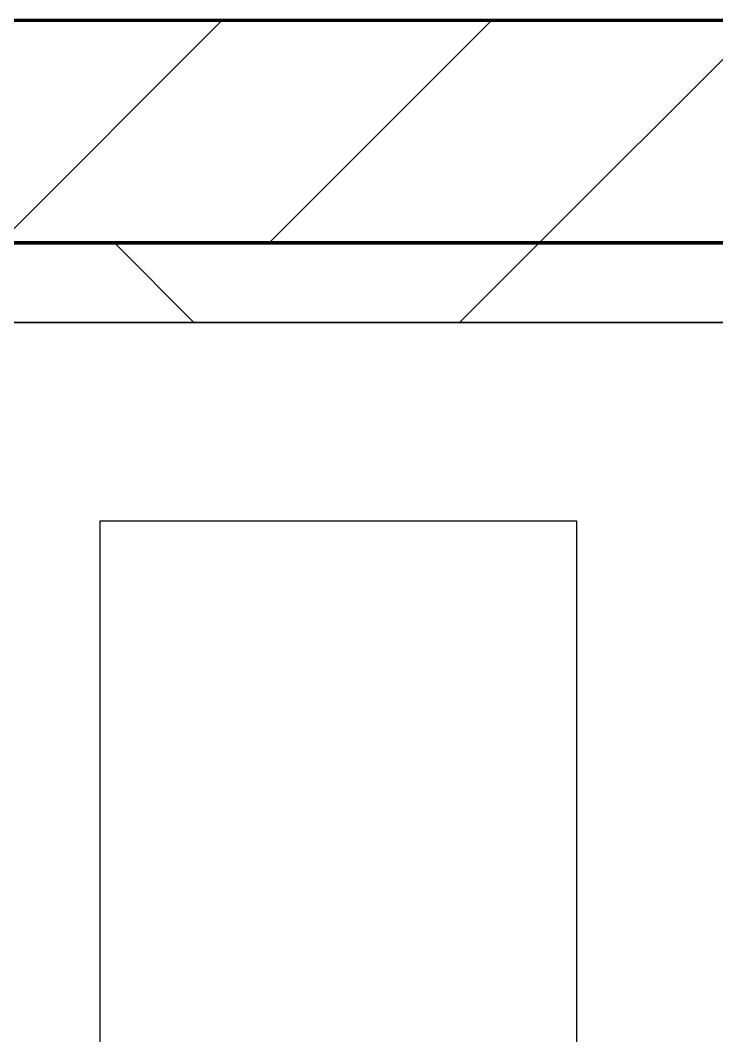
# Model space of a CAD drawing. Header units: millimetres. Extents: x -726012 to -647389, y -20772 to 18805.
# Drawn here: x -702774 to -702336, y 8120 to 8759 of the extents above; entities that cross this region are included whole.
import ezdxf
from ezdxf.xclip import XClip

# ---------------------------------------------------------------- set-up
doc = ezdxf.new("R2010")
doc.units = ezdxf.units.MM
doc.header["$XCLIPFRAME"] = 0
doc.layers.add('000 - WIPEOUT', color=250, linetype='Continuous')
doc.layers.add('A11_ALU.SOLID SHEET', color=2, linetype='Continuous')
for name, color, linetype, lineweight in [('A-GLAZ-CURT', 2, 'Continuous', 9), ('A-WALL', 5, 'Continuous', 35), ('A-WALL-FNSH', 2, 'Continuous', 35), ('A-WALL-PATT', 1, 'Continuous', 35)]:
    doc.layers.add(name, color=color, linetype=linetype, lineweight=lineweight)

# ---------------------------------------------------------------- blocks, each defined once
blk = doc.blocks.new('PPLS-PP19_Custom Tile Pattern - Custom Tile Pattern-V132-4233-01 ENLARGED MULTI-PURPOSE LEVEL - REFLECTED CEILING PLAN - SHEET 4')
at = {"layer": 'A-GLAZ-CURT'}
for p, q in [((-300, 0), (300, 0)), ((300, 0), (-300, 0)), ((230.06, 0), (300, 0)), ((-300, -50), (300, -50)), ((300, -50), (-300, -50))]:
    blk.add_line(p, q, dxfattribs=at)
for points, knots in [([(300, 0), (286.53, 0), (254.22, 0), (207.11, 0), (177.41, 0), (159.34, 0), (158.33, 0), (158.3, 0)], [-285.253232, -285.253232, -285.253232, -285.253232, -244.693688, -187.987675, -143.776725, -129.632772, -123.352749, -123.352749, -123.352749, -123.352749]), ([(171.51, 0), (176.48, 0), (193.23, 0), (201.73, 0), (208.81, 0), (213.9, 0), (240.69, 0), (258.72, 0), (266.56, 0)], [-7971.819559, -7971.819559, -7971.819559, -7971.819559, -7784.112253, -7606.717214, -7289.299508, -7042.621073, -6582.165592, -6123.442198, -6123.442198, -6123.442198, -6123.442198]), ([(267.15, 0), (266.23, 0), (251.15, 0), (230.43, 0), (219.94, 0), (219.02, 0)], [-11953.911442, -11953.911442, -11953.911442, -11953.911442, -11905.454923, -11162.864862, -10856.732305, -10856.732305, -10856.732305, -10856.732305]), ([(267.18, 0), (267.9, 0), (273.68, 0), (281.71, 0), (291.71, 0), (296.52, 0), (297.86, 0), (298.09, 0)], [-6111.359468, -6111.359468, -6111.359468, -6111.359468, -6068.460911, -5766.029927, -5566.724884, -5280.360606, -5199.253518, -5199.253518, -5199.253518, -5199.253518]), ([(284.76, 0), (284.76, 0), (285.09, 0), (287.47, 0), (293.59, 0), (297.76, 0), (300, 0)], [-4110.630118, -4110.630118, -4110.630118, -4110.630118, -4053.389046, -3959.664717, -3862.421465, -3746.95702, -3746.95702, -3746.95702, -3746.95702]), ([(297.38, 0), (295.84, 0), (291.62, 0), (285.38, 0), (284.87, 0)], [-4803.172655, -4803.172655, -4803.172655, -4803.172655, -4358.271401, -4143.037883, -4143.037883, -4143.037883, -4143.037883])]:
    blk.add_open_spline(points, degree=3, knots=knots, dxfattribs=at)
blk.add_open_spline([(300, 0), (289.47, 0), (278.79, 0), (268.16, 0)], degree=3, dxfattribs=at)
blk = doc.blocks.new('PPLS-PP19_Custom Tile Pattern - Custom Tile Pattern-V133-4233-01 ENLARGED MULTI-PURPOSE LEVEL - REFLECTED CEILING PLAN - SHEET 4')
at = {"layer": 'A-GLAZ-CURT'}
for p, q in [((-300, 0), (300, 0)), ((300, 0), (-300, 0)), ((-293.07, 0), (-275.75, 0)), ((-275.75, 0), (-293.07, 0)), ((-222.32, 0), (-205, 0)), ((-205, 0), (-222.32, 0)), ((-125.17, 0), (-127.64, 0)), ((-300, -50), (300, -50)), ((300, -50), (-300, -50))]:
    blk.add_line(p, q, dxfattribs=at)
at = {"layer": 'A-GLAZ-CURT', "flags": 128}
for points in [[(-300, 0), (-291.56, 0), (-283.3, 0), (-275.2, 0), (-267.26, 0), (-259.45, 0), (-251.77, 0), (-244.2, 0), (-236.74, 0), (-229.36, 0), (-222.06, 0), (-214.83, 0), (-207.71, 0), (-200.76, 0), (-194.02, 0), (-187.54, 0), (-181.38, 0), (-175.58, 0), (-170.25, 0), (-165.64, 0), (-162.01, 0), (-159.53, 0), (-157.46, 0), (-154.52, 0), (-149.42, 0), (-141.84, 0), (-132.81, 0), (-126.08, 0)], [(-196.37, 0), (-202.58, 0), (-209.04, 0), (-215.73, 0), (-222.63, 0), (-229.72, 0), (-236.97, 0), (-244.39, 0), (-251.96, 0), (-259.67, 0), (-267.51, 0), (-275.48, 0), (-283.55, 0), (-291.73, 0), (-300, 0)], [(-128.55, 0), (-134.16, 0), (-140.03, 0), (-145.5, 0), (-150.63, 0), (-155.53, 0), (-160.27, 0), (-164.95, 0), (-169.65, 0), (-174.47, 0), (-179.49, 0), (-184.81, 0), (-190.44, 0), (-196.18, 0)]]:
    blk.add_lwpolyline(points, dxfattribs=at)
at = {"layer": 'A-GLAZ-CURT'}
for points, knots in [([(-300, 0), (-284.65, 0), (-236.57, 0), (-174.61, 0), (-129.95, 0), (-110.8, 0), (-99.5, 0), (-91.46, 0)], [-5323.127839, -5323.127839, -5323.127839, -5323.127839, -4502.809032, -2700.551212, -1002.059161, -460.363443, 0, 0, 0, 0]), ([(-128.82, 0), (-130.8, 0), (-155.45, 0), (-202.69, 0), (-262.56, 0), (-294.48, 0), (-300, 0)], [-17314.152334, -17314.152334, -17314.152334, -17314.152334, -17136.203329, -15131.813646, -13729.592194, -13439.944408, -13439.944408, -13439.944408, -13439.944408]), ([(-137.88, 0), (-140.56, 0), (-147.66, 0), (-147.69, 0), (-158.72, 0), (-174.02, 0), (-185.59, 0), (-209.77, 0), (-232.01, 0), (-255.22, 0), (-262.59, 0), (-264.9, 0), (-265.4, 0)], [-3187.727384, -3187.727384, -3187.727384, -3187.727384, -2919.378265, -2477.344047, -2237.412286, -2029.680487, -1755.085331, -1400.429864, -858.079193, -543.655514, -208.940337, 0, 0, 0, 0]), ([(-258.6, 0), (-257.91, 0), (-254.26, 0), (-241.25, 0), (-225.99, 0), (-213.1, 0), (-203.82, 0), (-198.47, 0), (-196.19, 0)], [-5722.54675, -5722.54675, -5722.54675, -5722.54675, -5657.471696, -5413.335975, -5017.494783, -4832.723979, -4666.091899, -4537.26076, -4537.26076, -4537.26076, -4537.26076]), ([(-133.82, 0), (-135.51, 0), (-137.8, 0), (-149.31, 0), (-162.01, 0), (-177.91, 0), (-199.46, 0), (-216.65, 0), (-231.26, 0), (-233.46, 0), (-234, 0)], [-2731.647847, -2731.647847, -2731.647847, -2731.647847, -2418.507304, -2308.929706, -2113.765672, -1763.376603, -1422.553702, -978.033455, -846.069444, -682.911962, -682.911962, -682.911962, -682.911962]), ([(-233.49, 0), (-233.44, 0), (-232.38, 0), (-230.74, 0), (-225.3, 0), (-223.63, 0)], [-455.274641, -455.274641, -455.274641, -455.274641, -440.605512, -119.536984, 0, 0, 0, 0]), ([(-223.63, 0), (-219.39, 0), (-206.17, 0), (-188.58, 0), (-169.02, 0), (-152.12, 0), (-136.99, 0), (-129.85, 0), (-127.8, 0)], [-5463.295695, -5463.295695, -5463.295695, -5463.295695, -5161.076232, -4739.070012, -4465.409639, -4149.119819, -3839.893365, -3655.368286, -3655.368286, -3655.368286, -3655.368286]), ([(-195.9, 0), (-192.68, 0), (-183.52, 0), (-171.77, 0), (-158.7, 0), (-157.22, 0)], [-4531.949775, -4531.949775, -4531.949775, -4531.949775, -4349.945572, -4000.813434, -3840.635403, -3840.635403, -3840.635403, -3840.635403]), ([(-152.35, 0), (-151.03, 0), (-147.71, 0), (-143.57, 0), (-138.62, 0)], [-3494.978217, -3494.978217, -3494.978217, -3494.978217, -3371.022232, -3227.460399, -3227.460399, -3227.460399, -3227.460399]), ([(-127.99, 0), (-130.56, 0), (-137.15, 0), (-147.46, 0), (-150.03, 0), (-150.57, 0)], [-5691.037617, -5691.037617, -5691.037617, -5691.037617, -5508.838257, -5298.784692, -5196.16478, -5196.16478, -5196.16478, -5196.16478]), ([(-150.34, 0), (-150.07, 0), (-147.75, 0), (-142.6, 0), (-127.26, 0), (-107.3, 0), (-90.42, 0), (-75.26, 0), (-68.41, 0), (-65.12, 0), (-63.63, 0)], [-4948.728362, -4948.728362, -4948.728362, -4948.728362, -4883.323924, -4440.880425, -4054.690705, -3793.097032, -3402.597032, -3144.956779, -3050.982048, -2969.237017, -2969.237017, -2969.237017, -2969.237017]), ([(-60.22, 0), (-66.5, 0), (-81.6, 0), (-110.94, 0), (-130.52, 0), (-147.74, 0), (-149.07, 0)], [-7904.648407, -7904.648407, -7904.648407, -7904.648407, -7508.296369, -7004.680444, -6449.282163, -6277.220794, -6277.220794, -6277.220794, -6277.220794]), ([(-148.23, 0), (-146.94, 0), (-140.15, 0), (-137.28, 0), (-133.93, 0), (-128.78, 0), (-126.5, 0)], [-6162.058746, -6162.058746, -6162.058746, -6162.058746, -6017.569127, -5560.701257, -5364.112219, -5231.017328, -5231.017328, -5231.017328, -5231.017328]), ([(-128.7, 0), (-131.87, 0), (-139.57, 0), (-146.11, 0), (-146.95, 0)], [-910.741975, -910.741975, -910.741975, -910.741975, -741.901385, -489.130243, -489.130243, -489.130243, -489.130243]), ([(-146.69, 0), (-146.59, 0), (-145.49, 0), (-137.36, 0), (-130.96, 0), (-127.85, 0)], [-420.34245, -420.34245, -420.34245, -420.34245, -406.956646, -290.263673, -71.559404, -71.559404, -71.559404, -71.559404]), ([(-128.03, 0), (-131.77, 0), (-133.2, 0), (-134.09, 0), (-134.15, 0)], [-8527.094972, -8527.094972, -8527.094972, -8527.094972, -8266.114998, -8246.473386, -8246.473386, -8246.473386, -8246.473386]), ([(-134.15, 0), (-133.32, 0), (-131.69, 0), (-128.76, 0), (-128.21, 0)], [-7657.439573, -7657.439573, -7657.439573, -7657.439573, -7293.749979, -7215.664213, -7215.664213, -7215.664213, -7215.664213]), ([(-120.13, 0), (-120.14, 0), (-120.24, 0), (-121.3, 0), (-129.25, 0), (-133.82, 0)], [-2933.992132, -2933.992132, -2933.992132, -2933.992132, -2920.575025, -2840.280255, -2731.647847, -2731.647847, -2731.647847, -2731.647847]), ([(-127.89, 0), (-125.24, 0), (-115.85, 0), (-92.04, 0), (-74.02, 0), (-62.74, 0), (-60.36, 0), (-59.97, 0)], [-7201.299136, -7201.299136, -7201.299136, -7201.299136, -6839.55839, -6236.997189, -5713.340575, -5140.470607, -5006.787413, -5006.787413, -5006.787413, -5006.787413]), ([(-86.16, 0), (-91.37, 0), (-104.13, 0), (-119.02, 0), (-127.48, 0), (-127.86, 0)], [-1681.3698, -1681.3698, -1681.3698, -1681.3698, -1374.161226, -945.742622, -925.692442, -925.692442, -925.692442, -925.692442]), ([(-72.93, 0), (-75.51, 0), (-90.02, 0), (-110.21, 0), (-127.85, 0)], [-19442.345229, -19442.345229, -19442.345229, -19442.345229, -18935.241197, -17343.311761, -17343.311761, -17343.311761, -17343.311761]), ([(-118.78, 0), (-121.86, 0), (-124.37, 0), (-127.76, 0), (-127.84, 0)], [-5938.474035, -5938.474035, -5938.474035, -5938.474035, -5700.061948, -5694.59913, -5694.59913, -5694.59913, -5694.59913]), ([(-113.43, 0), (-113.44, 0), (-113.96, 0), (-119.73, 0), (-125.43, 0), (-127.03, 0), (-127.41, 0)], [-328.499627, -328.499627, -328.499627, -328.499627, -282.672656, -98.539552, -24.539552, 0, 0, 0, 0]), ([(-127.37, 0), (-125.74, 0), (-124.17, 0), (-123.43, 0), (-123.28, 0)], [-3642.19713, -3642.19713, -3642.19713, -3642.19713, -3488.92562, -3439.852845, -3439.852845, -3439.852845, -3439.852845]), ([(-126.5, 0), (-122.44, 0), (-108.71, 0), (-86.68, 0), (-63.44, 0), (-54.4, 0), (-48.53, 0), (-30.79, 0), (-18.03, 0), (2.14, 0), (8.23, 0), (8.89, 0)], [-5231.017328, -5231.017328, -5231.017328, -5231.017328, -4994.692869, -4542.524482, -4008.285538, -3689.699207, -3546.54457, -3315.260113, -2864.387349, -2439.246196, -2383.152633, -2383.152633, -2383.152633, -2383.152633]), ([(-125.15, 0), (-124.93, 0), (-121.96, 0), (-113.01, 0), (-98.9, 0), (-85.29, 0), (-71.67, 0), (-65.93, 0), (-65.07, 0)], [-3362.7396, -3362.7396, -3362.7396, -3362.7396, -3342.215224, -3074.362186, -2902.289527, -2605.247022, -2322.099534, -2241.8264, -2241.8264, -2241.8264, -2241.8264]), ([(-122.08, 0), (-122.01, 0), (-121.69, 0), (-121.2, 0), (-120.88, 0)], [-3136.336417, -3136.336417, -3136.336417, -3136.336417, -3110.304437, -3035.164275, -3035.164275, -3035.164275, -3035.164275]), ([(-59.5, 0), (-60.11, 0), (-65.99, 0), (-81.23, 0), (-99.51, 0), (-114.02, 0), (-117.28, 0), (-118.78, 0)], [-1097.38237, -1097.38237, -1097.38237, -1097.38237, -1060.00838, -740.068933, -229.489605, -116.330425, 0, 0, 0, 0]), ([(-117.74, 0), (-117.19, 0), (-114.78, 0), (-113.43, 0), (-113.43, 0)], [-821.249067, -821.249067, -821.249067, -821.249067, -394.672656, -330.879064, -330.879064, -330.879064, -330.879064]), ([(-36.62, 0), (-36.62, 0), (-40.35, 0), (-44.32, 0), (-58.97, 0), (-85.2, 0), (-107.61, 0), (-116.56, 0), (-117.56, 0)], [-4069.478503, -4069.478503, -4069.478503, -4069.478503, -3858.647035, -3538.256648, -2842.901703, -2193.204658, -1433.981041, -985.49888, -985.49888, -985.49888, -985.49888]), ([(-115.82, 0), (-114.96, 0), (-110.41, 0), (-96.78, 0), (-71.33, 0), (-42.53, 0), (-12.78, 0), (2.52, 0), (7.3, 0), (8.3, 0)], [-5724.064692, -5724.064692, -5724.064692, -5724.064692, -5430.283136, -5103.229623, -4799.173296, -4065.652676, -3589.737505, -3285.047089, -3166.503872, -3166.503872, -3166.503872, -3166.503872]), ([(8.96, 0), (8.81, 0), (7.42, 0), (2.57, 0), (-12.23, 0), (-25.64, 0), (-40, 0), (-56.24, 0), (-75.59, 0), (-94, 0), (-112.01, 0), (-114.94, 0), (-115.63, 0)], [-2904.475032, -2904.475032, -2904.475032, -2904.475032, -2882.788014, -2720.818881, -2518.50168, -2125.455881, -1792.521578, -1466.981642, -1208.454564, -789.402658, -501.969187, -243.577221, -243.577221, -243.577221, -243.577221]), ([(-91.46, 0), (-90.09, 0), (-84.7, 0), (-77.43, 0), (-72.73, 0), (-72.64, 0), (-72.64, 0)], [-19832.387487, -19832.387487, -19832.387487, -19832.387487, -19753.885894, -19541.04734, -19478.625389, -19471.062469, -19471.062469, -19471.062469, -19471.062469]), ([(-63.96, 0), (-64.13, 0), (-72.5, 0), (-80.63, 0), (-86.16, 0)], [-2171.769325, -2171.769325, -2171.769325, -2171.769325, -2007.031671, -1681.3698, -1681.3698, -1681.3698, -1681.3698]), ([(-59.53, 0), (-62.17, 0), (-71.82, 0), (-77.83, 0), (-82.66, 0), (-83.28, 0), (-83.28, 0)], [-2141.986309, -2141.986309, -2141.986309, -2141.986309, -2006.592567, -1646.621388, -1424.436217, -1393.971743, -1393.971743, -1393.971743, -1393.971743]), ([(-83.28, 0), (-83.28, 0), (-82.91, 0), (-76.14, 0), (-62.97, 0), (-48.14, 0), (-36.49, 0), (-33.57, 0), (-29.94, 0), (-28.57, 0)], [-1393.4169, -1393.4169, -1393.4169, -1393.4169, -1353.722004, -1274.333717, -1073.56893, -651.549973, -296.515819, -83.513472, 0, 0, 0, 0]), ([(-66.39, 0), (-66.39, 0), (-64.45, 0), (-61.65, 0), (-59.55, 0)], [-2493.31794, -2493.31794, -2493.31794, -2493.31794, -2315.303971, -2011.552953, -2011.552953, -2011.552953, -2011.552953]), ([(-59.72, 0), (-63.08, 0), (-66, 0), (-66.37, 0), (-66.38, 0)], [-2800.094109, -2800.094109, -2800.094109, -2800.094109, -2542.574734, -2498.224237, -2498.224237, -2498.224237, -2498.224237]), ([(-63.63, 0), (-61.49, 0), (-57.39, 0), (-54.49, 0), (-45.2, 0), (-40.79, 0), (-40.46, 0), (-40.44, 0)], [-2969.237017, -2969.237017, -2969.237017, -2969.237017, -2851.217951, -2734.127174, -2474.780881, -2410.990208, -2350.645972, -2350.645972, -2350.645972, -2350.645972]), ([(-26.75, 0), (-27.82, 0), (-36.18, 0), (-47.64, 0), (-57.09, 0), (-59.51, 0)], [-8718.362214, -8718.362214, -8718.362214, -8718.362214, -8532.293389, -8073.216054, -7919.62299, -7919.62299, -7919.62299, -7919.62299]), ([(-29.03, 0), (-33.97, 0), (-43.74, 0), (-53.79, 0), (-59.04, 0), (-59.38, 0)], [-2680.714891, -2680.714891, -2680.714891, -2680.714891, -2413.671296, -2161.752162, -2144.571912, -2144.571912, -2144.571912, -2144.571912]), ([(-59.27, 0), (-57.95, 0), (-49.94, 0), (-34.42, 0), (-29.82, 0), (-29.19, 0)], [-1998.57939, -1998.57939, -1998.57939, -1998.57939, -1809.437387, -963.711516, -666.19313, -666.19313, -666.19313, -666.19313]), ([(-58.83, 0), (-58.37, 0), (-57.29, 0), (-54.23, 0), (-46.33, 0), (-42.62, 0), (-41.76, 0)], [-4859.52896, -4859.52896, -4859.52896, -4859.52896, -4680.891996, -4469.85053, -4321.566175, -4270.495146, -4270.495146, -4270.495146, -4270.495146]), ([(-36.33, 0), (-36.43, 0), (-37.27, 0), (-45.02, 0), (-46.05, 0), (-54.03, 0), (-58.72, 0)], [-1855.773136, -1855.773136, -1855.773136, -1855.773136, -1810.870157, -1672.078046, -1405.135169, -1113.463882, -1113.463882, -1113.463882, -1113.463882]), ([(31.18, 0), (25.97, 0), (11.99, 0), (-16.92, 0), (-42.17, 0), (-56.38, 0), (-58.46, 0)], [-4496.803627, -4496.803627, -4496.803627, -4496.803627, -4222.080604, -3745.412743, -2981.410125, -2831.320802, -2831.320802, -2831.320802, -2831.320802]), ([(-51.83, 0), (-51.83, 0), (-51.78, 0), (-47.4, 0), (-46.01, 0), (-40.22, 0), (-36.78, 0)], [-632.814994, -632.814994, -632.814994, -632.814994, -627.965721, -508.377888, -260.442412, 0, 0, 0, 0]), ([(8.2, 0), (4.7, 0), (-5.3, 0), (-20.62, 0), (-32.81, 0), (-44.85, 0), (-51.43, 0), (-51.79, 0)], [-1805.750466, -1805.750466, -1805.750466, -1805.750466, -1617.263037, -1290.787923, -1039.307308, -819.71621, -644.910881, -644.910881, -644.910881, -644.910881]), ([(-41.76, 0), (-39.9, 0), (-37.72, 0), (-36.92, 0), (-36.77, 0)], [-4270.495146, -4270.495146, -4270.495146, -4270.495146, -4161.040818, -4106.245333, -4106.245333, -4106.245333, -4106.245333]), ([(-36.78, 0), (-32.43, 0), (-19.22, 0), (-3.57, 0), (6.95, 0), (7.91, 0)], [-6191.144455, -6191.144455, -6191.144455, -6191.144455, -5862.463379, -5340.621928, -5288.269222, -5288.269222, -5288.269222, -5288.269222]), ([(-36.29, 0), (-36.29, 0), (-34.66, 0), (-28.88, 0), (-26.95, 0), (-26.54, 0)], [-9150.272121, -9150.272121, -9150.272121, -9150.272121, -9057.163041, -8919.836787, -8834.607043, -8834.607043, -8834.607043, -8834.607043]), ([(8.53, 0), (6.69, 0), (-2.7, 0), (-16.58, 0), (-34.76, 0), (-36.04, 0)], [-9997.055338, -9997.055338, -9997.055338, -9997.055338, -9884.23066, -9424.652049, -9182.880979, -9182.880979, -9182.880979, -9182.880979]), ([(-33.34, 0), (-33.34, 0), (-32.93, 0), (-31.16, 0), (-30.52, 0)], [-2415.024266, -2415.024266, -2415.024266, -2415.024266, -2357.633367, -2323.618664, -2323.618664, -2323.618664, -2323.618664]), ([(8.81, 0), (6.2, 0), (-3.11, 0), (-17.84, 0), (-30.57, 0), (-31.82, 0), (-32, 0)], [-3466.955535, -3466.955535, -3466.955535, -3466.955535, -3333.063701, -2994.501669, -2698.150104, -2614.070998, -2614.070998, -2614.070998, -2614.070998]), ([(-30.76, 0), (-30.73, 0), (-29.99, 0), (-23.47, 0), (-15.75, 0), (-15.19, 0)], [-54176.191683, -54176.191683, -54176.191683, -54176.191683, -54157.274271, -53749.15266, -53717.791567, -53717.791567, -53717.791567, -53717.791567]), ([(-30.52, 0), (-27.11, 0), (-17.83, 0), (5.99, 0), (22.06, 0), (37.44, 0), (45.92, 0), (57.76, 0), (64.47, 0), (72.74, 0), (75.22, 0), (76.03, 0), (76.21, 0)], [-2323.618664, -2323.618664, -2323.618664, -2323.618664, -2142.497158, -1716.209403, -1206.526904, -1089.329421, -901.315459, -753.071572, -495.328968, -421.953223, -334.951786, -290.452333, -290.452333, -290.452333, -290.452333]), ([(-13, 0), (-14.35, 0), (-17.68, 0), (-25.97, 0), (-29.52, 0), (-30.21, 0)], [-55207.591944, -55207.591944, -55207.591944, -55207.591944, -54789.006179, -54461.685999, -54290.791712, -54290.791712, -54290.791712, -54290.791712]), ([(8.33, 0), (8.19, 0), (7.18, 0), (0.32, 0), (-13.89, 0), (-24.92, 0), (-29.03, 0)], [-3574.286521, -3574.286521, -3574.286521, -3574.286521, -3526.962355, -3285.499107, -2903.012179, -2680.714891, -2680.714891, -2680.714891, -2680.714891]), ([(-28.98, 0), (-28.66, 0), (-27.39, 0), (-24.45, 0), (-22.56, 0)], [-166.548282, -166.548282, -166.548282, -166.548282, -102.06493, 0, 0, 0, 0]), ([(-28.57, 0), (-26.93, 0), (-20.29, 0), (-11.45, 0), (2.08, 0), (13.15, 0), (21.24, 0), (24.62, 0), (24.72, 0), (24.72, 0)], [-5361.429781, -5361.429781, -5361.429781, -5361.429781, -5261.36855, -5050.479954, -4785.90057, -4596.498881, -4445.288762, -4384.376941, -4376.041937, -4376.041937, -4376.041937, -4376.041937]), ([(-22.56, 0), (-20.27, 0), (-17.03, 0), (-11.36, 0), (-7.66, 0), (-6.6, 0), (-6.44, 0)], [-56468.192263, -56468.192263, -56468.192263, -56468.192263, -56344.022017, -56303.229861, -56166.290093, -56124.392176, -56124.392176, -56124.392176, -56124.392176]), ([(-15.19, 0), (-13.07, 0), (-2.85, 0), (7.69, 0), (8.81, 0)], [-461.142613, -461.142613, -461.142613, -461.142613, -429.606584, -425.880786, -425.880786, -425.880786, -425.880786]), ([(-6.54, 0), (-6.73, 0), (-7.2, 0), (-7.6, 0), (-7.79, 0)], [-56009.792147, -56009.792147, -56009.792147, -56009.792147, -55949.290093, -55895.192118, -55895.192118, -55895.192118, -55895.192118]), ([(-2.63, 0), (-2.47, 0), (-1.22, 0), (4.92, 0), (15.97, 0), (22.54, 0), (24.49, 0)], [-226.825321, -226.825321, -226.825321, -226.825321, -220.269177, -206.416616, -198.214427, -187.717507, -187.717507, -187.717507, -187.717507]), ([(103.09, 0), (101.08, 0), (86.31, 0), (63.34, 0), (35.84, 0), (12, 0), (3.08, 0), (-1.67, 0), (-2.25, 0)], [-375.435014, -375.435014, -375.435014, -375.435014, -369.147452, -330.153101, -307.516438, -285.83788, -246.234814, -234.646884, -234.646884, -234.646884, -234.646884]), ([(8.8, 0), (21.69, 0), (44.64, 0), (70.92, 0), (82.12, 0), (83.66, 0)], [-5272.168225, -5272.168225, -5272.168225, -5272.168225, -4573.028122, -4094.177415, -3869.465285, -3869.465285, -3869.465285, -3869.465285]), ([(30.82, 0), (29.27, 0), (22.01, 0), (14.68, 0), (8.81, 0)], [-10462.034656, -10462.034656, -10462.034656, -10462.034656, -10363.088938, -10002.709526, -10002.709526, -10002.709526, -10002.709526]), ([(76.63, 0), (74.8, 0), (67.65, 0), (53.52, 0), (37, 0), (24.07, 0), (16.05, 0), (10.84, 0), (8.83, 0)], [-3095.572228, -3095.572228, -3095.572228, -3095.572228, -2950.589685, -2634.532728, -2313.748533, -2106.613311, -1925.670641, -1817.010514, -1817.010514, -1817.010514, -1817.010514]), ([(9.05, 0), (19.65, 0), (41.61, 0), (65.03, 0), (76.75, 0)], [-425.607381, -425.607381, -425.607381, -425.607381, -390.253598, -354.536918, -354.536918, -354.536918, -354.536918]), ([(9.05, 0), (9.51, 0), (9.96, 0), (10.14, 0), (10.18, 0)], [-3133.789132, -3133.789132, -3133.789132, -3133.789132, -3066.359526, -3044.715262, -3044.715262, -3044.715262, -3044.715262]), ([(9.48, 0), (12.7, 0), (15.95, 0), (22.91, 0), (31, 0), (39.04, 0), (51.19, 0), (58.74, 0), (61.34, 0), (61.45, 0)], [-2366.412601, -2366.412601, -2366.412601, -2366.412601, -2084.094819, -1956.422387, -1818.904206, -1645.594513, -1443.202566, -1228.752106, -1120.932285, -1120.932285, -1120.932285, -1120.932285]), ([(24.69, 0), (24.54, 0), (20.99, 0), (15.48, 0), (10.8, 0), (9.63, 0)], [-4368.572414, -4368.572414, -4368.572414, -4368.572414, -4306.476363, -4080.000647, -3772.857994, -3772.857994, -3772.857994, -3772.857994]), ([(70.61, 0), (66.16, 0), (55.8, 0), (39.61, 0), (27.02, 0), (15.37, 0), (9.89, 0)], [-4647.237329, -4647.237329, -4647.237329, -4647.237329, -4326.416877, -4098.545751, -3766.694881, -3485.427997, -3485.427997, -3485.427997, -3485.427997]), ([(18.16, 0), (19.15, 0), (24.25, 0), (25.66, 0), (26.12, 0)], [-5700.113719, -5700.113719, -5700.113719, -5700.113719, -5554.232259, -5302.431367, -5302.431367, -5302.431367, -5302.431367]), ([(114.39, 0), (114.2, 0), (112.08, 0), (105.42, 0), (92.38, 0), (85.59, 0), (74.4, 0), (62.26, 0), (51.85, 0), (43.81, 0), (29.53, 0), (20.67, 0), (18.85, 0), (18.16, 0)], [-8148.58938, -8148.58938, -8148.58938, -8148.58938, -8105.191388, -7723.759874, -7531.75727, -7135.649961, -6924.452779, -6738.82075, -6548.303034, -6314.283804, -6135.05769, -5972.647715, -5832.674503, -5832.674503, -5832.674503, -5832.674503]), ([(27.44, 0), (27.9, 0), (29.54, 0), (38.07, 0), (53.39, 0), (71.67, 0), (84.83, 0), (86.01, 0), (92.51, 0), (94.33, 0)], [-5037.309798, -5037.309798, -5037.309798, -5037.309798, -4887.603822, -4705.298446, -4353.683244, -3960.84581, -3759.045785, -3336.541051, -2783.776468, -2783.776468, -2783.776468, -2783.776468]), ([(27.89, 0), (29.09, 0), (33.4, 0), (48.37, 0), (63.74, 0), (74, 0), (77.14, 0)], [-147.777612, -147.777612, -147.777612, -147.777612, -135.792042, -118.513713, -97.899267, -88.79384, -88.79384, -88.79384, -88.79384]), ([(53.18, 0), (53.06, 0), (52.22, 0), (44.99, 0), (36.46, 0), (30.82, 0)], [-622.740158, -622.740158, -622.740158, -622.740158, -566.066452, -360.610861, 0, 0, 0, 0]), ([(136.44, 0), (121.66, 0), (86.93, 0), (51.16, 0), (31.18, 0)], [-106.750556, -106.750556, -106.750556, -106.750556, -59.610984, 0, 0, 0, 0]), ([(76.29, 0), (73.88, 0), (66.87, 0), (57.82, 0), (46.51, 0), (41.18, 0), (36.02, 0), (35.54, 0), (35.54, 0)], [-366.257734, -366.257734, -366.257734, -366.257734, -357.622665, -341.267687, -334.000314, -326.15566, -319.318397, -317.489778, -317.489778, -317.489778, -317.489778]), ([(36.29, 0), (37.77, 0), (48.82, 0), (64.79, 0), (95.91, 0), (124.45, 0), (132.42, 0), (134.6, 0)], [-314.598523, -314.598523, -314.598523, -314.598523, -305.899624, -287.17622, -249.500363, -194.761443, -152.241002, -152.241002, -152.241002, -152.241002]), ([(61.47, 0), (61.47, 0), (61.21, 0), (54.61, 0), (53.71, 0), (53.56, 0)], [-1113.311073, -1113.311073, -1113.311073, -1113.311073, -1096.402191, -891.204116, -747.28819, -747.28819, -747.28819, -747.28819]), ([(76.22, 0), (75.58, 0), (73.64, 0), (71.05, 0), (70.61, 0)], [-193.634889, -193.634889, -193.634889, -193.634889, -31.537676, 0, 0, 0, 0]), ([(77.14, 0), (79.71, 0), (100.28, 0), (120.63, 0), (138.28, 0), (138.53, 0)], [-354.144358, -354.144358, -354.144358, -354.144358, -346.313304, -291.370682, -290.5735, -290.5735, -290.5735, -290.5735]), ([(168.37, 0), (167.68, 0), (162.47, 0), (147.02, 0), (111.85, 0), (86.8, 0), (77.14, 0)], [-543.375029, -543.375029, -543.375029, -543.375029, -530.793311, -458.593899, -401.860199, -367.268664, -367.268664, -367.268664, -367.268664]), ([(78.1, 0), (86.41, 0), (103.13, 0), (116.36, 0), (128.63, 0), (128.95, 0)], [-87.867769, -87.867769, -87.867769, -87.867769, -63.759246, -39.050993, -35.895543, -35.895543, -35.895543, -35.895543])]:
    blk.add_open_spline(points, degree=3, knots=knots, dxfattribs=at)
for points in [[(-127.78, 0), (-126.79, 0), (-125.91, 0), (-125.15, 0)], [(-39.84, 0), (-39.08, 0), (-38.11, 0), (-37.36, 0)], [(24.49, 0), (25.23, 0), (25.72, 0), (26.04, 0)], [(80.35, 0), (79.68, 0), (78.61, 0), (77.28, 0)], [(84.06, 0), (83.48, 0), (82.41, 0), (81.72, 0)]]:
    blk.add_open_spline(points, degree=3, dxfattribs=at)
blk = doc.blocks.new('*U885')
at = {"layer": 'A-GLAZ-CURT', "rotation": 180}
for name, p in [('PPLS-PP19_Custom Tile Pattern - Custom Tile Pattern-V133-4233-01 ENLARGED MULTI-PURPOSE LEVEL - REFLECTED CEILING PLAN - SHEET 4', (-26400, 16110.41)), ('PPLS-PP19_Custom Tile Pattern - Custom Tile Pattern-V132-4233-01 ENLARGED MULTI-PURPOSE LEVEL - REFLECTED CEILING PLAN - SHEET 4', (-25800, 16110.41))]:
    blk.add_blockref(name, p, dxfattribs=at)
blk = doc.blocks.new('*U1253')
at = {"color": 3}
blk.add_wipeout([(-275, 20350), (275, 20350), (275, 20050), (-275, 20050)], dxfattribs=at).dxf.layer = '000 - WIPEOUT'
at = {"layer": 'A11_ALU.SOLID SHEET', "color": 0, "linetype": 'ByBlock'}
blk.add_lwpolyline([(-275, 20050), (275, 20050), (275, 20350), (-275, 20350)], close=True, dxfattribs=at)
blk = doc.blocks.new('*U1287')
blk.add_lwpolyline([(21173.36, -580), (28210, -580), (28210, -6849.96), (45954.15, -6849.96), (45954.15, 600), (82995.06, 600), (83086.47, 650), (90052, 650), (90392, 990), (103159.16, 990), (103159.16, 4990), (21173.36, 4990), (21173.36, 3485.45), (21203.36, 3485.45), (21203.36, 925.54), (21173.36, 925.54), (21173.36, -580)])
at = {"layer": 'A11_ALU.SOLID SHEET', "color": 0, "linetype": 'ByBlock', "rotation": 90}
blk.add_blockref('*U1253', (62308.5, 4590), dxfattribs=at)

msp = doc.modelspace()

# ---------------------------------------------------------------- hatches: boundary and pattern name
at = {"layer": 'A-WALL-PATT', "lineweight": 9}
h = msp.add_hatch(dxfattribs=at)
h.set_pattern_fill('FP_2', color=256, style=0, pattern_type=2)
h.set_pattern_definition([(45, (0, 0), (-84.852814, 84.852814), [])])
h.paths.add_polyline_path([(-653287.78, 8619.02), (-652194.48, 8619.02), (-652194.48, 8759.02), (-722165.55, 8759.02), (-722165.55, 8619.02), (-719625.62, 8619.02), (-719676.02, 8641.53), (-719679.79, 8639.36), (-719684.96, 8639.36), (-719691.03, 8644.02), (-719692.03, 8648.69), (-719757.37, 8677.88), (-719739.02, 8718.97), (-719515.31, 8619.02), (-716025.62, 8619.02), (-716076.02, 8641.53), (-716079.79, 8639.36), (-716084.96, 8639.36), (-716091.03, 8644.02), (-716092.03, 8648.69), (-716157.37, 8677.88), (-716139.02, 8718.97), (-715915.31, 8619.02), (-712425.62, 8619.02), (-712476.02, 8641.53), (-712479.79, 8639.36), (-712484.96, 8639.36), (-712491.03, 8644.02), (-712492.03, 8648.69), (-712557.37, 8677.88), (-712539.02, 8718.97), (-712315.31, 8619.02), (-708825.62, 8619.02), (-708876.02, 8641.53), (-708879.79, 8639.36), (-708884.96, 8639.36), (-708891.03, 8644.02), (-708892.03, 8648.69), (-708957.37, 8677.88), (-708939.02, 8718.97), (-708715.31, 8619.02), (-705225.62, 8619.02), (-705276.02, 8641.53), (-705279.79, 8639.36), (-705284.96, 8639.36), (-705291.03, 8644.02), (-705292.03, 8648.69), (-705357.37, 8677.88), (-705339.02, 8718.97), (-705115.31, 8619.02), (-701625.62, 8619.02), (-701676.02, 8641.53), (-701679.79, 8639.36), (-701684.96, 8639.36), (-701691.03, 8644.02), (-701692.03, 8648.69), (-701757.37, 8677.88), (-701739.02, 8718.97), (-701515.31, 8619.02), (-698025.62, 8619.02), (-698076.02, 8641.53), (-698079.79, 8639.36), (-698084.96, 8639.36), (-698091.03, 8644.02), (-698092.03, 8648.69), (-698157.37, 8677.88), (-698139.02, 8718.97), (-697915.31, 8619.02), (-694425.62, 8619.02), (-694476.02, 8641.53), (-694479.79, 8639.36), (-694484.96, 8639.36), (-694491.03, 8644.02), (-694492.03, 8648.69), (-694557.37, 8677.88), (-694539.02, 8718.97), (-694315.31, 8619.02), (-690825.62, 8619.02), (-690876.02, 8641.53), (-690879.79, 8639.36), (-690884.96, 8639.36), (-690891.03, 8644.02), (-690892.03, 8648.69), (-690957.37, 8677.88), (-690939.02, 8718.97), (-690715.31, 8619.02), (-687225.62, 8619.02), (-687276.02, 8641.53), (-687279.79, 8639.36), (-687284.96, 8639.36), (-687291.03, 8644.02), (-687292.03, 8648.69), (-687357.37, 8677.88), (-687339.02, 8718.97), (-687115.31, 8619.02), (-683626.8, 8619.54), (-683676.02, 8641.53), (-683679.79, 8639.36), (-683684.96, 8639.36), (-683691.03, 8644.02), (-683692.03, 8648.69), (-683757.37, 8677.88), (-683739.02, 8718.97), (-683515.31, 8619.02), (-680025.62, 8619.02), (-680076.02, 8641.53), (-680079.79, 8639.36), (-680084.96, 8639.36), (-680091.03, 8644.02), (-680092.03, 8648.69), (-680157.37, 8677.88), (-680139.02, 8718.97), (-679915.31, 8619.02), (-676425.62, 8619.02), (-676476.02, 8641.53), (-676479.79, 8639.36), (-676484.96, 8639.36), (-676491.03, 8644.02), (-676492.03, 8648.69), (-676557.37, 8677.88), (-676539.02, 8718.97), (-676315.31, 8619.02), (-672825.62, 8619.02), (-672876.02, 8641.53), (-672879.79, 8639.36), (-672884.96, 8639.36), (-672891.03, 8644.02), (-672892.03, 8648.69), (-672957.37, 8677.88), (-672939.02, 8718.97), (-672715.31, 8619.02), (-669225.62, 8619.02), (-669276.02, 8641.53), (-669279.79, 8639.36), (-669284.96, 8639.36), (-669291.03, 8644.02), (-669292.03, 8648.69), (-669357.37, 8677.88), (-669339.02, 8718.97), (-669115.31, 8619.02), (-665625.62, 8619.02), (-665676.02, 8641.53), (-665679.79, 8639.36), (-665684.96, 8639.36), (-665691.03, 8644.02), (-665692.03, 8648.69), (-665757.37, 8677.88), (-665739.02, 8718.97), (-665515.31, 8619.02), (-662025.62, 8619.02), (-662076.02, 8641.53), (-662079.79, 8639.36), (-662084.96, 8639.36), (-662091.03, 8644.02), (-662092.03, 8648.69), (-662157.37, 8677.88), (-662139.02, 8718.97), (-661915.31, 8619.02), (-658425.62, 8619.02), (-658476.02, 8641.53), (-658480.95, 8639.36), (-658484.96, 8639.36), (-658491.03, 8644.02), (-658492.03, 8648.69), (-658557.37, 8677.88), (-658539.02, 8718.97), (-658315.31, 8619.02), (-654825.62, 8619.02), (-654876.02, 8641.53), (-654879.79, 8639.36), (-654884.96, 8639.36), (-654891.03, 8644.02), (-654892.03, 8648.69), (-654957.37, 8677.88), (-654939.02, 8718.97), (-654715.31, 8619.02), (-653356.11, 8619.02)])
h = msp.add_hatch(dxfattribs=at)
h.set_pattern_fill('FP_3', color=256, style=0, pattern_type=2)
h.set_pattern_definition([(45, (0, 0), (-212.13203, 212.13203), []), (135, (0, 0), (-212.13203, -212.13203), [])])
h.paths.add_polyline_path([(-652194.48, 8569.02), (-652194.48, 8619.02), (-654715.31, 8619.02), (-654603.39, 8569.02), (-652262.82, 8569.02)])
h.paths.add_polyline_path([(-655132.72, 8569.02), (-654713.71, 8569.02), (-654825.62, 8619.02), (-658315.31, 8619.02), (-658203.39, 8569.02), (-655201.05, 8569.02)])
h.paths.add_polyline_path([(-658344.29, 8569.02), (-658313.71, 8569.02), (-658425.62, 8619.02), (-661915.31, 8619.02), (-661803.39, 8569.02), (-658412.62, 8569.02)])
h.paths.add_polyline_path([(-662444.15, 8569.02), (-661913.71, 8569.02), (-662025.62, 8619.02), (-665515.31, 8619.02), (-665403.39, 8569.02), (-662512.48, 8569.02)])
h.paths.add_polyline_path([(-665782.37, 8569.02), (-665513.71, 8569.02), (-665625.62, 8619.02), (-669115.31, 8619.02), (-669003.39, 8569.02), (-665860.71, 8569.02)])
h.paths.add_polyline_path([(-670712.22, 8569.02), (-669113.71, 8569.02), (-669225.62, 8619.02), (-672715.31, 8619.02), (-672603.39, 8569.02), (-670780.55, 8569.02)])
h.paths.add_polyline_path([(-672967.14, 8569.02), (-672713.71, 8569.02), (-672825.62, 8619.02), (-676315.31, 8619.02), (-676203.39, 8569.02), (-672982.37, 8569.02)])
h.paths.add_polyline_path([(-676313.71, 8569.02), (-676425.62, 8619.02), (-679915.31, 8619.02), (-679803.39, 8569.02), (-676315.37, 8569.02)])
h.paths.add_polyline_path([(-679913.71, 8569.02), (-680025.62, 8619.02), (-683515.31, 8619.02), (-683403.39, 8569.02), (-679936.92, 8569.02)])
h.paths.add_polyline_path([(-685676.73, 8569.02), (-683513.71, 8569.02), (-683626.8, 8619.02), (-687115.31, 8619.02), (-687003.39, 8569.02), (-685745.06, 8569.02)])
h.paths.add_polyline_path([(-687113.71, 8569.02), (-687225.62, 8619.02), (-690715.31, 8619.02), (-690603.39, 8569.02), (-687180.02, 8569.02)])
h.paths.add_polyline_path([(-690713.71, 8569.02), (-690825.62, 8619.02), (-694315.31, 8619.02), (-694203.39, 8569.02), (-690733.24, 8569.02)])
h.paths.add_polyline_path([(-700582.37, 8569.02), (-697913.71, 8569.02), (-698025.62, 8619.02), (-701515.31, 8619.02), (-701403.39, 8569.02), (-700709.58, 8569.02)])
h.paths.add_polyline_path([(-694313.71, 8569.02), (-694425.62, 8619.02), (-697915.31, 8619.02), (-697803.39, 8569.02), (-694354.78, 8569.02)])
h.paths.add_polyline_path([(-701513.71, 8569.02), (-701625.62, 8619.02), (-705115.31, 8619.02), (-705003.39, 8569.02), (-701529.55, 8569.02)])
h.paths.add_polyline_path([(-707132.7, 8569.02), (-705113.71, 8569.02), (-705225.62, 8619.02), (-708715.31, 8619.02), (-708603.39, 8569.02), (-707269.37, 8569.02)])
h.paths.add_polyline_path([(-708713.71, 8569.02), (-708825.62, 8619.02), (-712315.31, 8619.02), (-712203.39, 8569.02), (-708772.65, 8569.02)])
h.paths.add_polyline_path([(-712582.37, 8569.02), (-712313.71, 8569.02), (-712425.62, 8619.02), (-715915.31, 8619.02), (-715803.39, 8569.02), (-712599.19, 8569.02)])
h.paths.add_polyline_path([(-721277.24, 8569.02), (-719513.71, 8569.02), (-719625.62, 8619.02), (-722165.55, 8619.02), (-722165.55, 8569.02), (-721345.58, 8569.02)])
h.paths.add_polyline_path([(-717519.03, 8569.02), (-715913.71, 8569.02), (-716025.62, 8619.02), (-719515.31, 8619.02), (-719403.39, 8569.02), (-717587.36, 8569.02)])

# ---------------------------------------------------------------- linework, layer by layer
at = {"layer": 'A-WALL', "color": 7, "lineweight": 70}
for p, q in [((-704182.37, 8759.02), (-701782.37, 8759.02)), ((-701782.37, 8619.02), (-704182.37, 8619.02)), ((-704182.37, 8619.02), (-701782.37, 8619.02))]:
    msp.add_line(p, q, dxfattribs=at)
at = {"layer": 'A-WALL-FNSH', "color": 250}
msp.add_line((-701782.37, 8569.02), (-704182.37, 8569.02), dxfattribs=at)

# ---------------------------------------------------------------- block references
msp.add_blockref('*U885', (-676282.37, -7541.39))

# ---------------------------------------------------------------- next in the draw order: block references
at = {"layer": 'A11_ALU.SOLID SHEET'}
ref = msp.add_blockref('*U1287', (-744682.37, 3579.02), dxfattribs=at)
XClip(ref).set_block_clipping_path([(22516.8245944298, -23612.0000696909), (92487.8891097467, 7199.9972603897)])

doc.saveas('drawing.dxf')
